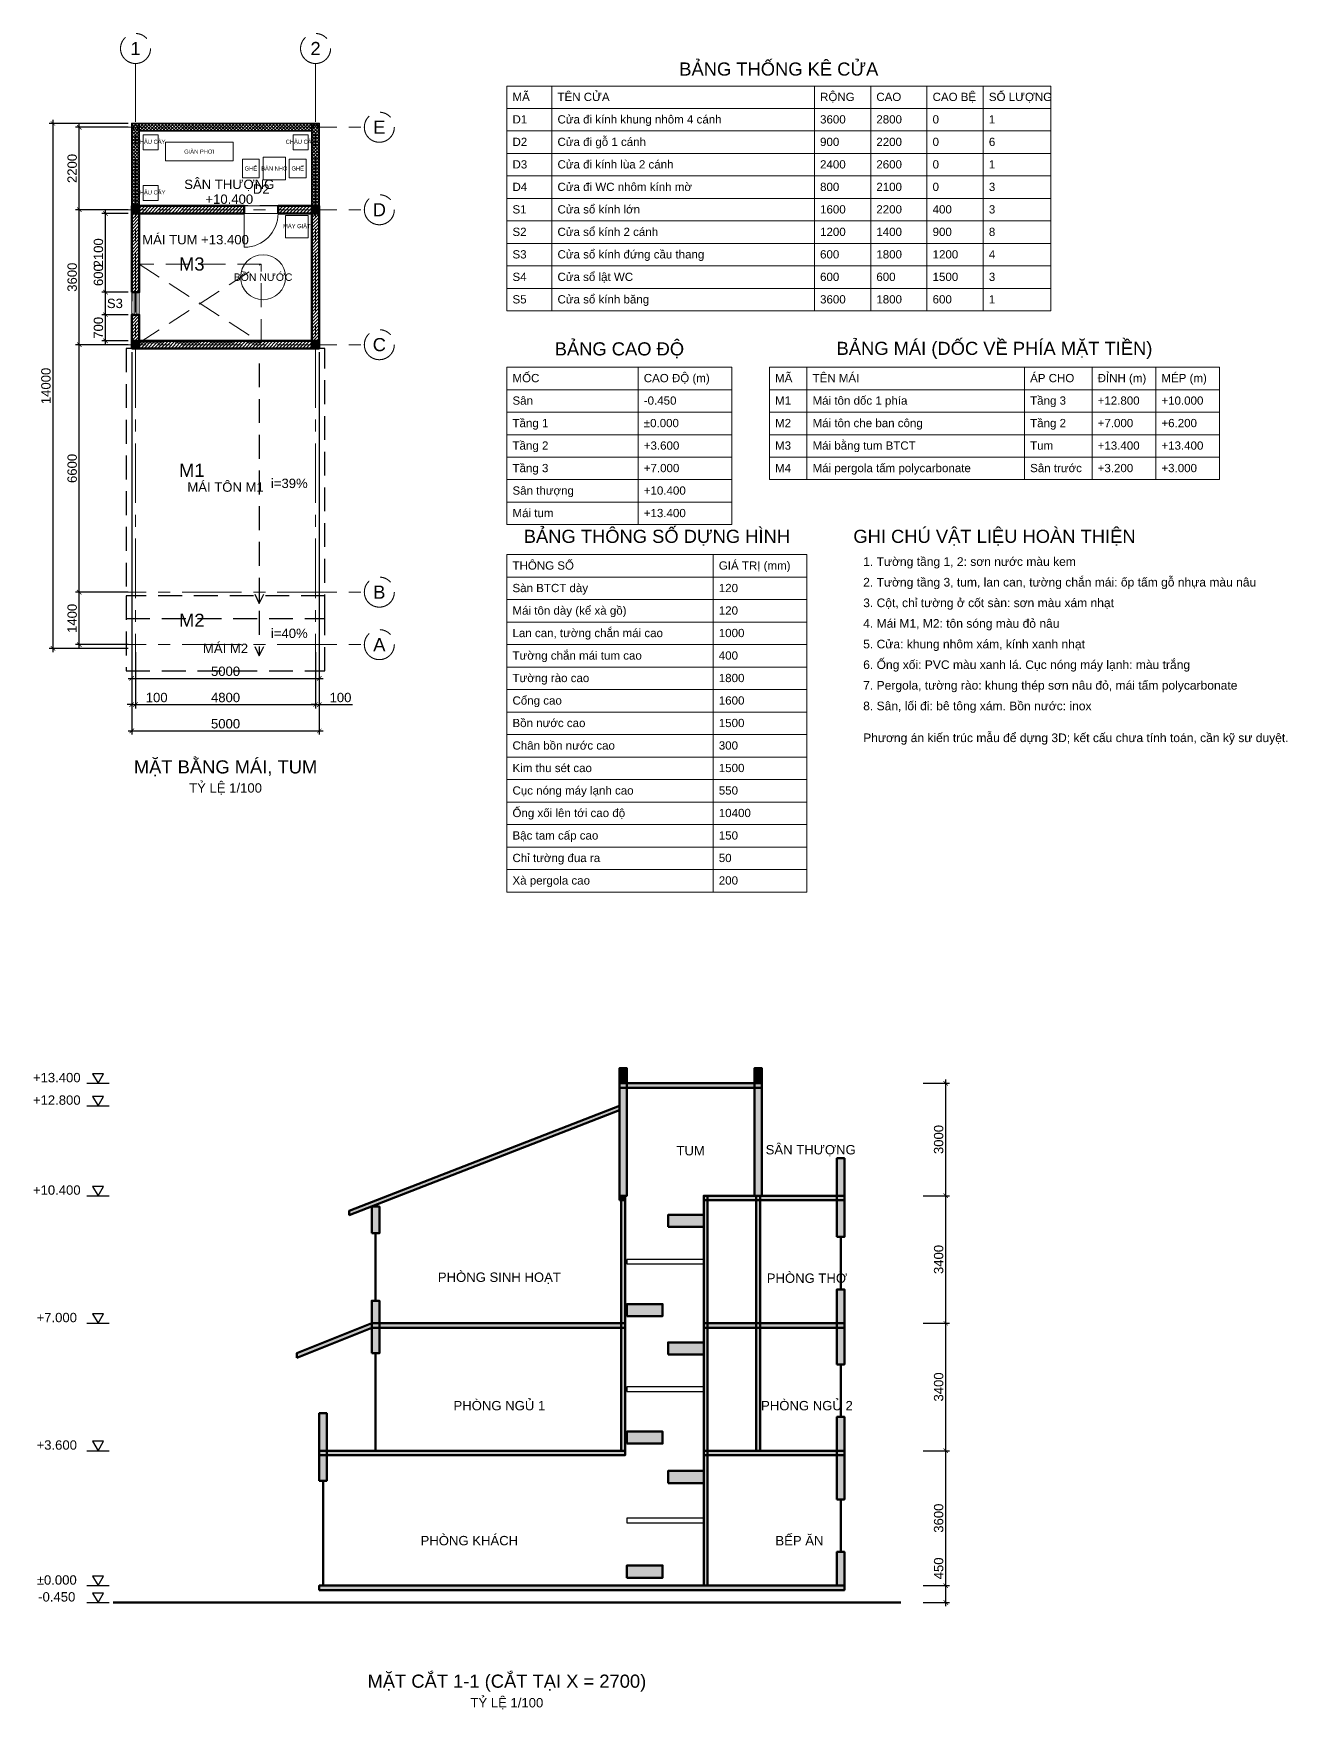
# Model space of a CAD drawing. Header units: millimetres. Extents: x -5052 to 70811, y -30100 to 16400.
# Drawn here: x 37381 to 70811, y -28303 to 16400 of the extents above; entities that cross this region are included whole.
import ezdxf

# ---------------------------------------------------------------- set-up
doc = ezdxf.new("R2010")
doc.units = ezdxf.units.MM
doc.header["$LTSCALE"] = 50
doc.linetypes.add('CENTER', pattern=[50.8, 31.75, -6.35, 6.35, -6.35])
doc.linetypes.add('DASHED', pattern=[19.05, 12.7, -6.35])
for name, color, linetype, lineweight in [('BANG', 7, 'Continuous', 18), ('BANG-CAO-DO', 7, 'Continuous', 13), ('BANG-CUA', 7, 'Continuous', 13), ('BANG-MAI', 7, 'Continuous', 13), ('BANG-THONG-SO', 7, 'Continuous', 13), ('BON-NUOC', 5, 'Continuous', 18), ('CHU', 7, 'Continuous', 18), ('COT', 7, 'Continuous', 50), ('CUA', 4, 'Continuous', 18), ('GHI-CHU-VAT-LIEU', 7, 'Continuous', 13), ('HATCH', 8, 'Continuous', 13), ('KICH-THUOC', 3, 'Continuous', 13), ('KIM-THU-SET', 1, 'Continuous', 18), ('KY-HIEU-CUA', 4, 'Continuous', 18), ('LAN-CAN', 30, 'Continuous', 35), ('MAI', 1, 'DASHED', 25), ('MAT-CAT', 7, 'Continuous', 50), ('MAT-DUNG', 7, 'Continuous', 25), ('NOI-THAT', 8, 'Continuous', 13), ('NOI-THAT-TEN', 8, 'Continuous', 9), ('SAN', 8, 'Continuous', 13), ('SAN-LO', 8, 'DASHED', 13), ('TRUC', 1, 'CENTER', 13), ('TUONG', 7, 'Continuous', 50)]:
    doc.layers.add(name, color=color, linetype=linetype, lineweight=lineweight)
doc.styles.add('ARIAL', font='arial.ttf')
doc.styles.get("Standard").update_dxf_attribs({"font": 'arial.ttf'})
doc.dimstyles.new('ISO-25', dxfattribs={"dimtxt": 2.5, "dimasz": 2.5, "dimexe": 1.25, "dimexo": 0.625, "dimtad": 1, "dimtxsty": 'Standard', "dimcen": 2.5, "dimadec": 0, "dimazin": 0, "dimtfac": 1, "dimtmove": 0, "dimatfit": 3, "dimfxl": 1, "dimarcsym": 0})

# ---------------------------------------------------------------- blocks, each defined once
blk = doc.blocks.new('_ArchTick')
at = {"color": 0, "linetype": 'ByBlock', "const_width": 0.15}
blk.add_lwpolyline([(-0.5, -0.5), (0.5, 0.5)], dxfattribs=at)
blk = doc.blocks.new('*D467')
at = {"layer": 'Defpoints', "color": 0, "transparency": 16777216}
for p in [(39300, 8900), (40000, 8900), (40000, 8200)]:
    blk.add_point(p, dxfattribs=at)
at = {"layer": 'KICH-THUOC', "color": 0, "lineweight": -2, "transparency": 16777216}
for p, q in [((39300, 8100), (39300, 9000)), ((39900, 8900), (39200, 8900)), ((39900, 8200), (39200, 8200))]:
    blk.add_line(p, q, dxfattribs=at)
at = {"layer": 'KICH-THUOC', "color": 0, "lineweight": -2, "transparency": 16777216, "xscale": 120, "yscale": 120, "zscale": 120}
for p, rotation in [((39300, 8900), 90), ((39300, 8200), 270)]:
    blk.add_blockref('_ArchTick', p, dxfattribs=dict(at, rotation=rotation))
at = {"layer": 'KICH-THUOC', "color": 0, "transparency": 16777216, "insert": (39112, 8550), "char_height": 250, "attachment_point": 5, "rotation": 90, "style": 'ARIAL'}
blk.add_mtext('700', dxfattribs=at)
blk = doc.blocks.new('*D468')
at = {"layer": 'Defpoints', "color": 0, "transparency": 16777216}
for p in [(39300, 9500), (40000, 9500), (40000, 8900)]:
    blk.add_point(p, dxfattribs=at)
at = {"layer": 'KICH-THUOC', "color": 0, "lineweight": -2, "transparency": 16777216}
for p, q in [((39300, 9500), (39300, 10293)), ((39900, 9500), (39200, 9500)), ((39300, 8800), (39300, 9500)), ((39900, 8900), (39200, 8900))]:
    blk.add_line(p, q, dxfattribs=at)
at = {"layer": 'KICH-THUOC', "color": 0, "lineweight": -2, "transparency": 16777216, "xscale": 120, "yscale": 120, "zscale": 120}
for p, rotation in [((39300, 9500), 90), ((39300, 8900), 270)]:
    blk.add_blockref('_ArchTick', p, dxfattribs=dict(at, rotation=rotation))
at = {"layer": 'KICH-THUOC', "color": 0, "transparency": 16777216, "insert": (39112, 9956), "char_height": 250, "attachment_point": 5, "rotation": 90, "style": 'ARIAL'}
blk.add_mtext('600', dxfattribs=at)
blk = doc.blocks.new('*D469')
at = {"layer": 'Defpoints', "color": 0, "transparency": 16777216}
for p in [(39300, 11600), (40000, 11600), (40000, 9500)]:
    blk.add_point(p, dxfattribs=at)
at = {"layer": 'KICH-THUOC', "color": 0, "lineweight": -2, "transparency": 16777216}
for p, q in [((39300, 9400), (39300, 11700)), ((39900, 11600), (39200, 11600)), ((39900, 9500), (39200, 9500))]:
    blk.add_line(p, q, dxfattribs=at)
at = {"layer": 'KICH-THUOC', "color": 0, "lineweight": -2, "transparency": 16777216, "xscale": 120, "yscale": 120, "zscale": 120}
for p, rotation in [((39300, 11600), 90), ((39300, 9500), 270)]:
    blk.add_blockref('_ArchTick', p, dxfattribs=dict(at, rotation=rotation))
at = {"layer": 'KICH-THUOC', "color": 0, "transparency": 16777216, "insert": (39112, 10550), "char_height": 250, "attachment_point": 5, "rotation": 90, "style": 'ARIAL'}
blk.add_mtext('2100', dxfattribs=at)
blk = doc.blocks.new('*D470')
at = {"layer": 'Defpoints', "color": 0, "transparency": 16777216}
for p in [(38600, 1500), (40000, 1500), (40000, 100)]:
    blk.add_point(p, dxfattribs=at)
at = {"layer": 'KICH-THUOC', "color": 0, "lineweight": -2, "transparency": 16777216}
for p, q in [((39900, 1500), (38500, 1500)), ((38600, 0), (38600, 1600)), ((39900, 100), (38500, 100))]:
    blk.add_line(p, q, dxfattribs=at)
at = {"layer": 'KICH-THUOC', "color": 0, "lineweight": -2, "transparency": 16777216, "xscale": 120, "yscale": 120, "zscale": 120}
for p, rotation in [((38600, 1500), 90), ((38600, 100), 270)]:
    blk.add_blockref('_ArchTick', p, dxfattribs=dict(at, rotation=rotation))
at = {"layer": 'KICH-THUOC', "color": 0, "transparency": 16777216, "insert": (38412, 800), "char_height": 250, "attachment_point": 5, "rotation": 90, "style": 'ARIAL'}
blk.add_mtext('1400', dxfattribs=at)
blk = doc.blocks.new('*D471')
at = {"layer": 'Defpoints', "color": 0, "transparency": 16777216}
for p in [(38600, 8100), (40000, 8100), (40000, 1500)]:
    blk.add_point(p, dxfattribs=at)
at = {"layer": 'KICH-THUOC', "color": 0, "lineweight": -2, "transparency": 16777216}
for p, q in [((39900, 8100), (38500, 8100)), ((38600, 1400), (38600, 8200)), ((39900, 1500), (38500, 1500))]:
    blk.add_line(p, q, dxfattribs=at)
at = {"layer": 'KICH-THUOC', "color": 0, "lineweight": -2, "transparency": 16777216, "xscale": 120, "yscale": 120, "zscale": 120}
for p, rotation in [((38600, 8100), 90), ((38600, 1500), 270)]:
    blk.add_blockref('_ArchTick', p, dxfattribs=dict(at, rotation=rotation))
at = {"layer": 'KICH-THUOC', "color": 0, "transparency": 16777216, "insert": (38412, 4800), "char_height": 250, "attachment_point": 5, "rotation": 90, "style": 'ARIAL'}
blk.add_mtext('6600', dxfattribs=at)
blk = doc.blocks.new('*D472')
at = {"layer": 'Defpoints', "color": 0, "transparency": 16777216}
for p in [(38600, 11700), (40000, 11700), (40000, 8100)]:
    blk.add_point(p, dxfattribs=at)
at = {"layer": 'KICH-THUOC', "color": 0, "lineweight": -2, "transparency": 16777216}
for p, q in [((39900, 11700), (38500, 11700)), ((38600, 8000), (38600, 11800)), ((39900, 8100), (38500, 8100))]:
    blk.add_line(p, q, dxfattribs=at)
at = {"layer": 'KICH-THUOC', "color": 0, "lineweight": -2, "transparency": 16777216, "xscale": 120, "yscale": 120, "zscale": 120}
for p, rotation in [((38600, 11700), 90), ((38600, 8100), 270)]:
    blk.add_blockref('_ArchTick', p, dxfattribs=dict(at, rotation=rotation))
at = {"layer": 'KICH-THUOC', "color": 0, "transparency": 16777216, "insert": (38412, 9900), "char_height": 250, "attachment_point": 5, "rotation": 90, "style": 'ARIAL'}
blk.add_mtext('3600', dxfattribs=at)
blk = doc.blocks.new('*D473')
at = {"layer": 'Defpoints', "color": 0, "transparency": 16777216}
for p in [(38600, 13900), (40000, 13900), (40000, 11700)]:
    blk.add_point(p, dxfattribs=at)
at = {"layer": 'KICH-THUOC', "color": 0, "lineweight": -2, "transparency": 16777216}
for p, q in [((39900, 13900), (38500, 13900)), ((38600, 11600), (38600, 14000)), ((39900, 11700), (38500, 11700))]:
    blk.add_line(p, q, dxfattribs=at)
at = {"layer": 'KICH-THUOC', "color": 0, "lineweight": -2, "transparency": 16777216, "xscale": 120, "yscale": 120, "zscale": 120}
for p, rotation in [((38600, 13900), 90), ((38600, 11700), 270)]:
    blk.add_blockref('_ArchTick', p, dxfattribs=dict(at, rotation=rotation))
at = {"layer": 'KICH-THUOC', "color": 0, "transparency": 16777216, "insert": (38412, 12800), "char_height": 250, "attachment_point": 5, "rotation": 90, "style": 'ARIAL'}
blk.add_mtext('2200', dxfattribs=at)
blk = doc.blocks.new('*D474')
at = {"layer": 'Defpoints', "color": 0, "transparency": 16777216}
for p in [(37900, 14000), (40000, 14000), (40000, 0)]:
    blk.add_point(p, dxfattribs=at)
at = {"layer": 'KICH-THUOC', "color": 0, "lineweight": -2, "transparency": 16777216}
for p, q in [((39900, 14000), (37800, 14000)), ((37900, -100), (37900, 14100)), ((39900, 0), (37800, 0))]:
    blk.add_line(p, q, dxfattribs=at)
at = {"layer": 'KICH-THUOC', "color": 0, "lineweight": -2, "transparency": 16777216, "xscale": 120, "yscale": 120, "zscale": 120}
for p, rotation in [((37900, 14000), 90), ((37900, 0), 270)]:
    blk.add_blockref('_ArchTick', p, dxfattribs=dict(at, rotation=rotation))
at = {"layer": 'KICH-THUOC', "color": 0, "transparency": 16777216, "insert": (37712, 7000), "char_height": 250, "attachment_point": 5, "rotation": 90, "style": 'ARIAL'}
blk.add_mtext('14000', dxfattribs=at)
blk = doc.blocks.new('*D475')
at = {"layer": 'Defpoints', "color": 0, "transparency": 16777216}
for p in [(40000, 8000), (45000, 8000), (45000, -800)]:
    blk.add_point(p, dxfattribs=at)
at = {"layer": 'KICH-THUOC', "color": 0, "lineweight": -2, "transparency": 16777216}
for p, q in [((40000, 7900), (40000, -900)), ((45000, 7900), (45000, -900)), ((39900, -800), (45100, -800))]:
    blk.add_line(p, q, dxfattribs=at)
at = {"layer": 'KICH-THUOC', "color": 0, "lineweight": -2, "transparency": 16777216, "xscale": 120, "yscale": 120, "zscale": 120, "rotation": 180}
blk.add_blockref('_ArchTick', (40000, -800), dxfattribs=at)
at = {"layer": 'KICH-THUOC', "color": 0, "lineweight": -2, "transparency": 16777216, "xscale": 120, "yscale": 120, "zscale": 120}
blk.add_blockref('_ArchTick', (45000, -800), dxfattribs=at)
at = {"layer": 'KICH-THUOC', "color": 0, "transparency": 16777216, "insert": (42500, -612), "char_height": 250, "attachment_point": 5, "style": 'ARIAL'}
blk.add_mtext('5000', dxfattribs=at)
blk = doc.blocks.new('*D476')
at = {"layer": 'Defpoints', "color": 0, "transparency": 16777216}
for p in [(40000, 0), (40100, 0), (40100, -1500)]:
    blk.add_point(p, dxfattribs=at)
at = {"layer": 'KICH-THUOC', "color": 0, "lineweight": -2, "transparency": 16777216}
for p, q in [((40000, -100), (40000, -1600)), ((40100, -100), (40100, -1600)), ((40000, -1500), (39880, -1500)), ((40000, -1500), (40100, -1500)), ((40100, -1500), (40988, -1500))]:
    blk.add_line(p, q, dxfattribs=at)
at = {"layer": 'KICH-THUOC', "color": 0, "lineweight": -2, "transparency": 16777216, "xscale": 120, "yscale": 120, "zscale": 120}
blk.add_blockref('_ArchTick', (40000, -1500), dxfattribs=at)
at = {"layer": 'KICH-THUOC', "color": 0, "lineweight": -2, "transparency": 16777216, "xscale": 120, "yscale": 120, "zscale": 120, "rotation": 180}
blk.add_blockref('_ArchTick', (40100, -1500), dxfattribs=at)
at = {"layer": 'KICH-THUOC', "color": 0, "transparency": 16777216, "insert": (40664, -1312), "char_height": 250, "attachment_point": 5, "style": 'ARIAL'}
blk.add_mtext('100', dxfattribs=at)
blk = doc.blocks.new('*D477')
at = {"layer": 'Defpoints', "color": 0, "transparency": 16777216}
for p in [(40100, 0), (44900, 0), (44900, -1500)]:
    blk.add_point(p, dxfattribs=at)
at = {"layer": 'KICH-THUOC', "color": 0, "lineweight": -2, "transparency": 16777216}
for p, q in [((40100, -100), (40100, -1600)), ((44900, -100), (44900, -1600)), ((40000, -1500), (45000, -1500))]:
    blk.add_line(p, q, dxfattribs=at)
at = {"layer": 'KICH-THUOC', "color": 0, "lineweight": -2, "transparency": 16777216, "xscale": 120, "yscale": 120, "zscale": 120, "rotation": 180}
blk.add_blockref('_ArchTick', (40100, -1500), dxfattribs=at)
at = {"layer": 'KICH-THUOC', "color": 0, "lineweight": -2, "transparency": 16777216, "xscale": 120, "yscale": 120, "zscale": 120}
blk.add_blockref('_ArchTick', (44900, -1500), dxfattribs=at)
at = {"layer": 'KICH-THUOC', "color": 0, "transparency": 16777216, "insert": (42500, -1312), "char_height": 250, "attachment_point": 5, "style": 'ARIAL'}
blk.add_mtext('4800', dxfattribs=at)
blk = doc.blocks.new('*D478')
at = {"layer": 'Defpoints', "color": 0, "transparency": 16777216}
for p in [(44900, 0), (45000, 0), (45000, -1500)]:
    blk.add_point(p, dxfattribs=at)
at = {"layer": 'KICH-THUOC', "color": 0, "lineweight": -2, "transparency": 16777216}
for p, q in [((44900, -100), (44900, -1600)), ((45000, -100), (45000, -1600)), ((44900, -1500), (44780, -1500)), ((44900, -1500), (45000, -1500)), ((45000, -1500), (45888, -1500))]:
    blk.add_line(p, q, dxfattribs=at)
at = {"layer": 'KICH-THUOC', "color": 0, "lineweight": -2, "transparency": 16777216, "xscale": 120, "yscale": 120, "zscale": 120}
blk.add_blockref('_ArchTick', (44900, -1500), dxfattribs=at)
at = {"layer": 'KICH-THUOC', "color": 0, "lineweight": -2, "transparency": 16777216, "xscale": 120, "yscale": 120, "zscale": 120, "rotation": 180}
blk.add_blockref('_ArchTick', (45000, -1500), dxfattribs=at)
at = {"layer": 'KICH-THUOC', "color": 0, "transparency": 16777216, "insert": (45564, -1312), "char_height": 250, "attachment_point": 5, "style": 'ARIAL'}
blk.add_mtext('100', dxfattribs=at)
blk = doc.blocks.new('*D479')
at = {"layer": 'Defpoints', "color": 0, "transparency": 16777216}
for p in [(40000, 0), (45000, 0), (45000, -2200)]:
    blk.add_point(p, dxfattribs=at)
at = {"layer": 'KICH-THUOC', "color": 0, "lineweight": -2, "transparency": 16777216}
for p, q in [((40000, -100), (40000, -2300)), ((45000, -100), (45000, -2300)), ((39900, -2200), (45100, -2200))]:
    blk.add_line(p, q, dxfattribs=at)
at = {"layer": 'KICH-THUOC', "color": 0, "lineweight": -2, "transparency": 16777216, "xscale": 120, "yscale": 120, "zscale": 120, "rotation": 180}
blk.add_blockref('_ArchTick', (40000, -2200), dxfattribs=at)
at = {"layer": 'KICH-THUOC', "color": 0, "lineweight": -2, "transparency": 16777216, "xscale": 120, "yscale": 120, "zscale": 120}
blk.add_blockref('_ArchTick', (45000, -2200), dxfattribs=at)
at = {"layer": 'KICH-THUOC', "color": 0, "transparency": 16777216, "insert": (42500, -2012), "char_height": 250, "attachment_point": 5, "style": 'ARIAL'}
blk.add_mtext('5000', dxfattribs=at)
blk = doc.blocks.new('*D485')
at = {"layer": 'Defpoints', "color": 0, "transparency": 16777216}
for p in [(61000, -25000), (61700, -25000), (61000, -25450)]:
    blk.add_point(p, dxfattribs=at)
at = {"layer": 'KICH-THUOC', "color": 0, "lineweight": -2, "transparency": 16777216}
for p, q in [((61700, -25000), (61700, -24198)), ((61100, -25000), (61800, -25000)), ((61700, -25550), (61700, -25000)), ((61100, -25450), (61800, -25450))]:
    blk.add_line(p, q, dxfattribs=at)
at = {"layer": 'KICH-THUOC', "color": 0, "lineweight": -2, "transparency": 16777216, "xscale": 120, "yscale": 120, "zscale": 120}
for p, rotation in [((61700, -25000), 90), ((61700, -25450), 270)]:
    blk.add_blockref('_ArchTick', p, dxfattribs=dict(at, rotation=rotation))
at = {"layer": 'KICH-THUOC', "color": 0, "transparency": 16777216, "insert": (61512, -24539), "char_height": 250, "attachment_point": 5, "rotation": 90, "style": 'ARIAL'}
blk.add_mtext('450', dxfattribs=at)
blk = doc.blocks.new('*D486')
at = {"layer": 'Defpoints', "color": 0, "transparency": 16777216}
for p in [(61000, -21400), (61700, -21400), (61000, -25000)]:
    blk.add_point(p, dxfattribs=at)
at = {"layer": 'KICH-THUOC', "color": 0, "lineweight": -2, "transparency": 16777216}
for p, q in [((61100, -21400), (61800, -21400)), ((61700, -25100), (61700, -21300)), ((61100, -25000), (61800, -25000))]:
    blk.add_line(p, q, dxfattribs=at)
at = {"layer": 'KICH-THUOC', "color": 0, "lineweight": -2, "transparency": 16777216, "xscale": 120, "yscale": 120, "zscale": 120}
for p, rotation in [((61700, -21400), 90), ((61700, -25000), 270)]:
    blk.add_blockref('_ArchTick', p, dxfattribs=dict(at, rotation=rotation))
at = {"layer": 'KICH-THUOC', "color": 0, "transparency": 16777216, "insert": (61512, -23200), "char_height": 250, "attachment_point": 5, "rotation": 90, "style": 'ARIAL'}
blk.add_mtext('3600', dxfattribs=at)
blk = doc.blocks.new('*D487')
at = {"layer": 'Defpoints', "color": 0, "transparency": 16777216}
for p in [(61000, -18000), (61700, -18000), (61000, -21400)]:
    blk.add_point(p, dxfattribs=at)
at = {"layer": 'KICH-THUOC', "color": 0, "lineweight": -2, "transparency": 16777216}
for p, q in [((61100, -18000), (61800, -18000)), ((61700, -21500), (61700, -17900)), ((61100, -21400), (61800, -21400))]:
    blk.add_line(p, q, dxfattribs=at)
at = {"layer": 'KICH-THUOC', "color": 0, "lineweight": -2, "transparency": 16777216, "xscale": 120, "yscale": 120, "zscale": 120}
for p, rotation in [((61700, -18000), 90), ((61700, -21400), 270)]:
    blk.add_blockref('_ArchTick', p, dxfattribs=dict(at, rotation=rotation))
at = {"layer": 'KICH-THUOC', "color": 0, "transparency": 16777216, "insert": (61512, -19700), "char_height": 250, "attachment_point": 5, "rotation": 90, "style": 'ARIAL'}
blk.add_mtext('3400', dxfattribs=at)
blk = doc.blocks.new('*D488')
at = {"layer": 'Defpoints', "color": 0, "transparency": 16777216}
for p in [(61000, -14600), (61700, -14600), (61000, -18000)]:
    blk.add_point(p, dxfattribs=at)
at = {"layer": 'KICH-THUOC', "color": 0, "lineweight": -2, "transparency": 16777216}
for p, q in [((61100, -14600), (61800, -14600)), ((61700, -18100), (61700, -14500)), ((61100, -18000), (61800, -18000))]:
    blk.add_line(p, q, dxfattribs=at)
at = {"layer": 'KICH-THUOC', "color": 0, "lineweight": -2, "transparency": 16777216, "xscale": 120, "yscale": 120, "zscale": 120}
for p, rotation in [((61700, -14600), 90), ((61700, -18000), 270)]:
    blk.add_blockref('_ArchTick', p, dxfattribs=dict(at, rotation=rotation))
at = {"layer": 'KICH-THUOC', "color": 0, "transparency": 16777216, "insert": (61512, -16300), "char_height": 250, "attachment_point": 5, "rotation": 90, "style": 'ARIAL'}
blk.add_mtext('3400', dxfattribs=at)
blk = doc.blocks.new('*D489')
at = {"layer": 'Defpoints', "color": 0, "transparency": 16777216}
for p in [(61000, -11600), (61700, -11600), (61000, -14600)]:
    blk.add_point(p, dxfattribs=at)
at = {"layer": 'KICH-THUOC', "color": 0, "lineweight": -2, "transparency": 16777216}
for p, q in [((61100, -11600), (61800, -11600)), ((61700, -14700), (61700, -11500)), ((61100, -14600), (61800, -14600))]:
    blk.add_line(p, q, dxfattribs=at)
at = {"layer": 'KICH-THUOC', "color": 0, "lineweight": -2, "transparency": 16777216, "xscale": 120, "yscale": 120, "zscale": 120}
for p, rotation in [((61700, -11600), 90), ((61700, -14600), 270)]:
    blk.add_blockref('_ArchTick', p, dxfattribs=dict(at, rotation=rotation))
at = {"layer": 'KICH-THUOC', "color": 0, "transparency": 16777216, "insert": (61512, -13100), "char_height": 250, "attachment_point": 5, "rotation": 90, "style": 'ARIAL'}
blk.add_mtext('3000', dxfattribs=at)

msp = doc.modelspace()

# ---------------------------------------------------------------- hatches: boundary and pattern name
at = {"layer": 'COT'}
for points in [[(40000, 11600), (40200, 11600), (40200, 11800), (40000, 11800)], [(44800, 11600), (45000, 11600), (45000, 11800), (44800, 11800)], [(40000, 8000), (40200, 8000), (40200, 8200), (40000, 8200)], [(44800, 8000), (45000, 8000), (45000, 8200), (44800, 8200)]]:
    msp.add_hatch(color=256, dxfattribs=at).paths.add_polyline_path(points)
at = {"layer": 'HATCH'}
h = msp.add_hatch(dxfattribs=at)
h.set_pattern_fill('ANSI37', color=256, scale=20, style=0)
h.paths.add_polyline_path([(40000, 11800), (40200, 11800), (40200, 14000), (40000, 14000)])
h = msp.add_hatch(dxfattribs=at)
h.set_pattern_fill('ANSI37', color=256, scale=20, style=0)
h.paths.add_polyline_path([(40200, 13800), (44800, 13800), (44800, 14000), (40200, 14000)])
h = msp.add_hatch(dxfattribs=at)
h.set_pattern_fill('ANSI37', color=256, scale=20, style=0)
h.paths.add_polyline_path([(44800, 11800), (45000, 11800), (45000, 14000), (44800, 14000)])
h = msp.add_hatch(dxfattribs=at)
h.set_pattern_fill('ANSI31', color=256, scale=20, style=0)
h.paths.add_polyline_path([(40200, 11600), (43000, 11600), (43000, 11800), (40200, 11800)])
h = msp.add_hatch(dxfattribs=at)
h.set_pattern_fill('ANSI31', color=256, scale=20, style=0)
h.paths.add_polyline_path([(43900, 11600), (44800, 11600), (44800, 11800), (43900, 11800)])
h = msp.add_hatch(dxfattribs=at)
h.set_pattern_fill('ANSI31', color=256, scale=20, style=0)
h.paths.add_polyline_path([(40000, 9500), (40200, 9500), (40200, 11600), (40000, 11600)])
h = msp.add_hatch(dxfattribs=at)
h.set_pattern_fill('ANSI31', color=256, scale=20, style=0)
h.paths.add_polyline_path([(44800, 8200), (45000, 8200), (45000, 11600), (44800, 11600)])
h = msp.add_hatch(dxfattribs=at)
h.set_pattern_fill('ANSI31', color=256, scale=20, style=0)
h.paths.add_polyline_path([(40000, 8200), (40200, 8200), (40200, 8900), (40000, 8900)])
h = msp.add_hatch(dxfattribs=at)
h.set_pattern_fill('ANSI31', color=256, scale=20, style=0)
h.paths.add_polyline_path([(40200, 8000), (44800, 8000), (44800, 8200), (40200, 8200)])
at = {"layer": 'MAT-CAT'}
for points in [[(53000, -11600), (53200, -11600), (53200, -11200), (53000, -11200)], [(53000, -11720), (56800, -11720), (56800, -11600), (53000, -11600)], [(53000, -14600), (53200, -14600), (53200, -11600), (53000, -11600)], [(56600, -11600), (56800, -11600), (56800, -11200), (56600, -11200)], [(56600, -14600), (56800, -14600), (56800, -11600), (56600, -11600)], [(45800, -15120), (45800, -15000), (53000, -12200), (53000, -12320)], [(58800, -14600), (59000, -14600), (59000, -13600), (58800, -13600)], [(53000, -14720), (53150, -14720), (53150, -14600), (53000, -14600)], [(53050, -18000), (53150, -18000), (53150, -14600), (53050, -14600)], [(55250, -14720), (59000, -14720), (59000, -14600), (55250, -14600)], [(55250, -18000), (55350, -18000), (55350, -14600), (55250, -14600)], [(56650, -18000), (56750, -18000), (56750, -14600), (56650, -14600)], [(58800, -15700), (59000, -15700), (59000, -14600), (58800, -14600)], [(46400, -15600), (46600, -15600), (46600, -14886.7), (46400, -14886.7)], [(54300, -15430), (55250, -15430), (55250, -15110), (54300, -15110)], [(46400, -18000), (46600, -18000), (46600, -17400), (46400, -17400)], [(58800, -18000), (59000, -18000), (59000, -17100), (58800, -17100)], [(53200, -17810), (54150, -17810), (54150, -17490), (53200, -17490)], [(44400, -18920), (44400, -18800), (46400, -18000), (46400, -18120)], [(46400, -18120), (53150, -18120), (53150, -18000), (46400, -18000)], [(46400, -18800), (46600, -18800), (46600, -18000), (46400, -18000)], [(53050, -21400), (53150, -21400), (53150, -18000), (53050, -18000)], [(55250, -18120), (59000, -18120), (59000, -18000), (55250, -18000)], [(55250, -21400), (55350, -21400), (55350, -18000), (55250, -18000)], [(56650, -21400), (56750, -21400), (56750, -18000), (56650, -18000)], [(58800, -19100), (59000, -19100), (59000, -18000), (58800, -18000)], [(54300, -18830), (55250, -18830), (55250, -18510), (54300, -18510)], [(45000, -21400), (45200, -21400), (45200, -20400), (45000, -20400)], [(58800, -21400), (59000, -21400), (59000, -20500), (58800, -20500)], [(53200, -21210), (54150, -21210), (54150, -20890), (53200, -20890)], [(45000, -21520), (53150, -21520), (53150, -21400), (45000, -21400)], [(45000, -22200), (45200, -22200), (45200, -21400), (45000, -21400)], [(55250, -21520), (59000, -21520), (59000, -21400), (55250, -21400)], [(55250, -25000), (55350, -25000), (55350, -21400), (55250, -21400)], [(58800, -22700), (59000, -22700), (59000, -21400), (58800, -21400)], [(54300, -22270), (55250, -22270), (55250, -21940), (54300, -21940)], [(58800, -25000), (59000, -25000), (59000, -24100), (58800, -24100)], [(53200, -24790), (54150, -24790), (54150, -24460), (53200, -24460)], [(45000, -25120), (59000, -25120), (59000, -25000), (45000, -25000)]]:
    msp.add_hatch(color=256, dxfattribs=at).paths.add_polyline_path(points)

# ---------------------------------------------------------------- linework, layer by layer
at = {"layer": 'BANG'}
for p, q in [((50000, 15000), (64500, 15000)), ((50000, 15000), (50000, 9000)), ((51200, 15000), (51200, 9000)), ((58200, 15000), (58200, 9000)), ((59700, 15000), (59700, 9000)), ((61200, 15000), (61200, 9000)), ((62700, 15000), (62700, 9000)), ((64500, 15000), (64500, 9000)), ((50000, 14400), (64500, 14400)), ((50000, 13800), (64500, 13800)), ((50000, 13200), (64500, 13200)), ((50000, 12600), (64500, 12600)), ((50000, 12000), (64500, 12000)), ((50000, 11400), (64500, 11400)), ((50000, 10800), (64500, 10800)), ((50000, 10200), (64500, 10200)), ((50000, 9600), (64500, 9600)), ((50000, 9000), (64500, 9000)), ((50000, 7500), (56000, 7500)), ((50000, 7500), (50000, 3300)), ((53500, 7500), (53500, 3300)), ((56000, 7500), (56000, 3300)), ((57000, 7500), (69000, 7500)), ((57000, 7500), (57000, 4500)), ((58000, 7500), (58000, 4500)), ((63800, 7500), (63800, 4500)), ((65600, 7500), (65600, 4500)), ((67300, 7500), (67300, 4500)), ((69000, 7500), (69000, 4500)), ((50000, 6900), (56000, 6900)), ((57000, 6900), (69000, 6900)), ((50000, 6300), (56000, 6300)), ((57000, 6300), (69000, 6300)), ((50000, 5700), (56000, 5700)), ((57000, 5700), (69000, 5700)), ((50000, 5100), (56000, 5100)), ((57000, 5100), (69000, 5100)), ((50000, 4500), (56000, 4500)), ((57000, 4500), (69000, 4500)), ((50000, 3900), (56000, 3900)), ((50000, 3300), (56000, 3300)), ((50000, 2500), (58000, 2500)), ((50000, 2500), (50000, -6500)), ((55500, 2500), (55500, -6500)), ((58000, 2500), (58000, -6500)), ((50000, 1900), (58000, 1900)), ((50000, 1300), (58000, 1300)), ((50000, 700), (58000, 700)), ((50000, 100), (58000, 100)), ((50000, -500), (58000, -500)), ((50000, -1100), (58000, -1100)), ((50000, -1700), (58000, -1700)), ((50000, -2300), (58000, -2300)), ((50000, -2900), (58000, -2900)), ((50000, -3500), (58000, -3500)), ((50000, -4100), (58000, -4100)), ((50000, -4700), (58000, -4700)), ((50000, -5300), (58000, -5300)), ((50000, -5900), (58000, -5900)), ((50000, -6500), (58000, -6500))]:
    msp.add_line(p, q, dxfattribs=at)
at = {"layer": 'BON-NUOC'}
msp.add_circle((43500, 9900), 600, dxfattribs=at)
at = {"layer": 'COT'}
for points in [[(40000, 11600), (40200, 11600), (40200, 11800), (40000, 11800)], [(44800, 11600), (45000, 11600), (45000, 11800), (44800, 11800)], [(40000, 8000), (40200, 8000), (40200, 8200), (40000, 8200)], [(44800, 8000), (45000, 8000), (45000, 8200), (44800, 8200)]]:
    msp.add_lwpolyline(points, close=True, dxfattribs=at)
at = {"layer": 'CUA'}
for p, q in [((43000, 11600), (43000, 10700)), ((40066.7, 8900), (40066.7, 9500)), ((40133.3, 8900), (40133.3, 9500))]:
    msp.add_line(p, q, dxfattribs=at)
for points in [[(43000, 11600), (43900, 11600), (43900, 11800), (43000, 11800)], [(40000, 8900), (40200, 8900), (40200, 9500), (40000, 9500)]]:
    msp.add_lwpolyline(points, close=True, dxfattribs=at)
msp.add_arc((43000, 11600), 900, 270, 0, dxfattribs=at)
at = {"layer": 'KIM-THU-SET'}
for centre in [(40100, 13900), (44900, 13900), (40100, 11700), (44900, 11700), (40100, 8100), (44900, 8100)]:
    msp.add_circle(centre, 60, dxfattribs=at)
at = {"layer": 'LAN-CAN'}
for points in [[(40000, 11800), (40200, 11800), (40200, 14000), (40000, 14000)], [(40200, 13800), (44800, 13800), (44800, 14000), (40200, 14000)], [(44800, 11800), (45000, 11800), (45000, 14000), (44800, 14000)]]:
    msp.add_lwpolyline(points, close=True, dxfattribs=at)
at = {"layer": 'MAI'}
for p, q in [((43400, 7600), (43400, 1200)), ((43400, 1000), (43400, -200))]:
    msp.add_line(p, q, dxfattribs=at)
for points in [[(40000, 8000), (45000, 8000), (45000, 11800), (40000, 11800)], [(39850, 800), (45150, 800), (45150, 8000), (39850, 8000)], [(39850, -600), (45150, -600), (45150, 1400), (39850, 1400)]]:
    msp.add_lwpolyline(points, close=True, dxfattribs=at)
for points in [[(43280, 1450), (43400, 1200), (43520, 1450)], [(43280, 50), (43400, -200), (43520, 50)]]:
    msp.add_lwpolyline(points, dxfattribs=at)
at = {"layer": 'MAT-CAT'}
for p, q in [((46500, -17400), (46500, -15600)), ((58900, -17100), (58900, -15700)), ((46500, -21400), (46500, -18800)), ((58900, -20500), (58900, -19100)), ((45100, -25000), (45100, -22200)), ((58900, -24100), (58900, -22700)), ((39500, -25450), (60500, -25450))]:
    msp.add_line(p, q, dxfattribs=at)
for points in [[(53000, -11600), (53200, -11600), (53200, -11200), (53000, -11200)], [(53000, -11720), (56800, -11720), (56800, -11600), (53000, -11600)], [(53000, -14600), (53200, -14600), (53200, -11600), (53000, -11600)], [(56600, -11600), (56800, -11600), (56800, -11200), (56600, -11200)], [(56600, -14600), (56800, -14600), (56800, -11600), (56600, -11600)], [(45800, -15120), (45800, -15000), (53000, -12200), (53000, -12320)], [(58800, -14600), (59000, -14600), (59000, -13600), (58800, -13600)], [(53000, -14720), (53150, -14720), (53150, -14600), (53000, -14600)], [(53050, -18000), (53150, -18000), (53150, -14600), (53050, -14600)], [(55250, -14720), (59000, -14720), (59000, -14600), (55250, -14600)], [(55250, -18000), (55350, -18000), (55350, -14600), (55250, -14600)], [(56650, -18000), (56750, -18000), (56750, -14600), (56650, -14600)], [(56800, -14600), (59000, -14600), (59000, -14600), (56800, -14600)], [(58800, -15700), (59000, -15700), (59000, -14600), (58800, -14600)], [(46400, -15600), (46600, -15600), (46600, -14886.7), (46400, -14886.7)], [(54300, -15430), (55250, -15430), (55250, -15110), (54300, -15110)], [(46400, -18000), (46600, -18000), (46600, -17400), (46400, -17400)], [(58800, -18000), (59000, -18000), (59000, -17100), (58800, -17100)], [(53200, -17810), (54150, -17810), (54150, -17490), (53200, -17490)], [(44400, -18920), (44400, -18800), (46400, -18000), (46400, -18120)], [(46400, -18120), (53150, -18120), (53150, -18000), (46400, -18000)], [(46400, -18800), (46600, -18800), (46600, -18000), (46400, -18000)], [(53050, -21400), (53150, -21400), (53150, -18000), (53050, -18000)], [(55250, -18120), (59000, -18120), (59000, -18000), (55250, -18000)], [(55250, -21400), (55350, -21400), (55350, -18000), (55250, -18000)], [(56650, -21400), (56750, -21400), (56750, -18000), (56650, -18000)], [(58800, -19100), (59000, -19100), (59000, -18000), (58800, -18000)], [(54300, -18830), (55250, -18830), (55250, -18510), (54300, -18510)], [(45000, -21400), (45200, -21400), (45200, -20400), (45000, -20400)], [(58800, -21400), (59000, -21400), (59000, -20500), (58800, -20500)], [(53200, -21210), (54150, -21210), (54150, -20890), (53200, -20890)], [(45000, -21520), (53150, -21520), (53150, -21400), (45000, -21400)], [(45000, -22200), (45200, -22200), (45200, -21400), (45000, -21400)], [(55250, -21520), (59000, -21520), (59000, -21400), (55250, -21400)], [(55250, -25000), (55350, -25000), (55350, -21400), (55250, -21400)], [(58800, -22700), (59000, -22700), (59000, -21400), (58800, -21400)], [(54300, -22270), (55250, -22270), (55250, -21940), (54300, -21940)], [(58800, -25000), (59000, -25000), (59000, -24100), (58800, -24100)], [(53200, -24790), (54150, -24790), (54150, -24460), (53200, -24460)], [(45000, -25120), (59000, -25120), (59000, -25000), (45000, -25000)]]:
    msp.add_lwpolyline(points, close=True, dxfattribs=at)
at = {"layer": 'MAT-DUNG'}
for p, q in [((38800, -11600), (39400, -11600)), ((38800, -12200), (39400, -12200)), ((38800, -14600), (39400, -14600)), ((38800, -18000), (39400, -18000)), ((38800, -21400), (39400, -21400)), ((38800, -25000), (39400, -25000)), ((38800, -25450), (39400, -25450))]:
    msp.add_line(p, q, dxfattribs=at)
for points in [[(38950, -11350), (39100, -11600), (39250, -11350)], [(38950, -11950), (39100, -12200), (39250, -11950)], [(38950, -14350), (39100, -14600), (39250, -14350)], [(53200, -16420), (55250, -16420), (55250, -16300), (53200, -16300)], [(38950, -17750), (39100, -18000), (39250, -17750)], [(53200, -19820), (55250, -19820), (55250, -19700), (53200, -19700)], [(38950, -21150), (39100, -21400), (39250, -21150)], [(53200, -23320), (55250, -23320), (55250, -23200), (53200, -23200)], [(38950, -24750), (39100, -25000), (39250, -24750)], [(38950, -25200), (39100, -25450), (39250, -25200)]]:
    msp.add_lwpolyline(points, close=True, dxfattribs=at)
at = {"layer": 'NOI-THAT'}
for points in [[(40300, 13300), (40700, 13300), (40700, 13700), (40300, 13700)], [(40900, 13000), (42700, 13000), (42700, 13500), (40900, 13500)], [(44300, 13300), (44700, 13300), (44700, 13700), (44300, 13700)], [(42950, 12550), (43400, 12550), (43400, 13050), (42950, 13050)], [(43500, 12500), (44100, 12500), (44100, 13100), (43500, 13100)], [(44200, 12550), (44650, 12550), (44650, 13050), (44200, 13050)], [(40300, 11950), (40700, 11950), (40700, 12350), (40300, 12350)], [(44100, 10950), (44700, 10950), (44700, 11550), (44100, 11550)]]:
    msp.add_lwpolyline(points, close=True, dxfattribs=at)
at = {"layer": 'SAN'}
msp.add_lwpolyline([(40000, 8000), (45000, 8000), (45000, 14000), (40000, 14000)], close=True, dxfattribs=at)
at = {"layer": 'SAN-LO'}
for p, q in [((40200, 8150), (43450, 10250)), ((40200, 10250), (43450, 8150))]:
    msp.add_line(p, q, dxfattribs=at)
msp.add_lwpolyline([(40200, 8150), (43450, 8150), (43450, 10250), (40200, 10250)], close=True, dxfattribs=at)
at = {"layer": 'TRUC'}
for p, q in [((40100, -1200), (40100, 15600)), ((44900, -1200), (44900, 15600)), ((38800, 13900), (46200, 13900)), ((38800, 11700), (46200, 11700)), ((38800, 8100), (46200, 8100)), ((38800, 1500), (46200, 1500)), ((38800, 100), (46200, 100))]:
    msp.add_line(p, q, dxfattribs=at)
for centre in [(40100, 16000), (44900, 16000), (46600, 13900), (46600, 11700), (46600, 8100), (46600, 1500), (46600, 100)]:
    msp.add_circle(centre, 400, dxfattribs=at)
at = {"layer": 'TUONG'}
for points in [[(40200, 11600), (43000, 11600), (43000, 11800), (40200, 11800)], [(43900, 11600), (44800, 11600), (44800, 11800), (43900, 11800)], [(40000, 9500), (40200, 9500), (40200, 11600), (40000, 11600)], [(44800, 8200), (45000, 8200), (45000, 11600), (44800, 11600)], [(40000, 8200), (40200, 8200), (40200, 8900), (40000, 8900)], [(40200, 8000), (44800, 8000), (44800, 8200), (40200, 8200)]]:
    msp.add_lwpolyline(points, close=True, dxfattribs=at)

# ---------------------------------------------------------------- texts
at = {"layer": 'BANG', "style": 'ARIAL'}
for s, p in [('MÃ', (50150, 14600)), ('TÊN CỬA', (51350, 14600)), ('RỘNG', (58350, 14600)), ('CAO', (59850, 14600)), ('CAO BỆ', (61350, 14600)), ('SỐ LƯỢNG', (62850, 14600)), ('MỐC', (50150, 7100)), ('CAO ĐỘ (m)', (53650, 7100)), ('MÃ', (57150, 7100)), ('TÊN MÁI', (58150, 7100)), ('ÁP CHO', (63950, 7100)), ('ĐỈNH (m)', (65750, 7100)), ('MÉP (m)', (67450, 7100)), ('THÔNG SỐ', (50150, 2100)), ('GIÁ TRỊ (mm)', (55650, 2100))]:
    msp.add_text(s, height=220, dxfattribs=at).set_placement(p)
at = {"layer": 'BANG-CAO-DO', "style": 'ARIAL'}
for s, p in [('Sân', (50150, 6500)), ('-0.450', (53650, 6500)), ('Tầng 1', (50150, 5900)), ('±0.000', (53650, 5900)), ('Tầng 2', (50150, 5300)), ('+3.600', (53650, 5300)), ('Tầng 3', (50150, 4700)), ('+7.000', (53650, 4700)), ('Sân thượng', (50150, 4100)), ('+10.400', (53650, 4100)), ('Mái tum', (50150, 3500)), ('+13.400', (53650, 3500))]:
    msp.add_text(s, height=220, dxfattribs=at).set_placement(p)
at = {"layer": 'BANG-CUA', "style": 'ARIAL'}
for s, p in [('D1', (50150, 14000)), ('Cửa đi kính khung nhôm 4 cánh', (51350, 14000)), ('3600', (58350, 14000)), ('2800', (59850, 14000)), ('0', (61350, 14000)), ('1', (62850, 14000)), ('D2', (50150, 13400)), ('Cửa đi gỗ 1 cánh', (51350, 13400)), ('900', (58350, 13400)), ('2200', (59850, 13400)), ('0', (61350, 13400)), ('6', (62850, 13400)), ('D3', (50150, 12800)), ('Cửa đi kính lùa 2 cánh', (51350, 12800)), ('2400', (58350, 12800)), ('2600', (59850, 12800)), ('0', (61350, 12800)), ('1', (62850, 12800)), ('D4', (50150, 12200)), ('Cửa đi WC nhôm kính mờ', (51350, 12200)), ('800', (58350, 12200)), ('2100', (59850, 12200)), ('0', (61350, 12200)), ('3', (62850, 12200)), ('S1', (50150, 11600)), ('Cửa sổ kính lớn', (51350, 11600)), ('1600', (58350, 11600)), ('2200', (59850, 11600)), ('400', (61350, 11600)), ('3', (62850, 11600)), ('S2', (50150, 11000)), ('Cửa sổ kính 2 cánh', (51350, 11000)), ('1200', (58350, 11000)), ('1400', (59850, 11000)), ('900', (61350, 11000)), ('8', (62850, 11000)), ('S3', (50150, 10400)), ('Cửa sổ kính đứng cầu thang', (51350, 10400)), ('600', (58350, 10400)), ('1800', (59850, 10400)), ('1200', (61350, 10400)), ('4', (62850, 10400)), ('S4', (50150, 9800)), ('Cửa sổ lật WC', (51350, 9800)), ('600', (58350, 9800)), ('600', (59850, 9800)), ('1500', (61350, 9800)), ('3', (62850, 9800)), ('S5', (50150, 9200)), ('Cửa sổ kính băng', (51350, 9200)), ('3600', (58350, 9200)), ('1800', (59850, 9200)), ('600', (61350, 9200)), ('1', (62850, 9200))]:
    msp.add_text(s, height=220, dxfattribs=at).set_placement(p)
at = {"layer": 'BANG-MAI', "style": 'ARIAL'}
for s, p in [('M1', (57150, 6500)), ('Mái tôn dốc 1 phía', (58150, 6500)), ('Tầng 3', (63950, 6500)), ('+12.800', (65750, 6500)), ('+10.000', (67450, 6500)), ('M2', (57150, 5900)), ('Mái tôn che ban công', (58150, 5900)), ('Tầng 2', (63950, 5900)), ('+7.000', (65750, 5900)), ('+6.200', (67450, 5900)), ('M3', (57150, 5300)), ('Mái bằng tum BTCT', (58150, 5300)), ('Tum', (63950, 5300)), ('+13.400', (65750, 5300)), ('+13.400', (67450, 5300)), ('M4', (57150, 4700)), ('Mái pergola tấm polycarbonate', (58150, 4700)), ('Sân trước', (63950, 4700)), ('+3.200', (65750, 4700)), ('+3.000', (67450, 4700))]:
    msp.add_text(s, height=220, dxfattribs=at).set_placement(p)
at = {"layer": 'BANG-THONG-SO', "style": 'ARIAL'}
for s, p in [('Sàn BTCT dày', (50150, 1500)), ('120', (55650, 1500)), ('Mái tôn dày (kể xà gồ)', (50150, 900)), ('120', (55650, 900)), ('Lan can, tường chắn mái cao', (50150, 300)), ('1000', (55650, 300)), ('Tường chắn mái tum cao', (50150, -300)), ('400', (55650, -300)), ('Tường rào cao', (50150, -900)), ('1800', (55650, -900)), ('Cổng cao', (50150, -1500)), ('1600', (55650, -1500)), ('Bồn nước cao', (50150, -2100)), ('1500', (55650, -2100)), ('Chân bồn nước cao', (50150, -2700)), ('300', (55650, -2700)), ('Kim thu sét cao', (50150, -3300)), ('1500', (55650, -3300)), ('Cục nóng máy lạnh cao', (50150, -3900)), ('550', (55650, -3900)), ('Ống xối lên tới cao độ', (50150, -4500)), ('10400', (55650, -4500)), ('Bậc tam cấp cao', (50150, -5100)), ('150', (55650, -5100)), ('Chỉ tường đua ra', (50150, -5700)), ('50', (55650, -5700)), ('Xà pergola cao', (50150, -6300)), ('200', (55650, -6300))]:
    msp.add_text(s, height=220, dxfattribs=at).set_placement(p)
at = {"layer": 'BON-NUOC', "insert": (43500, 9900), "char_height": 200, "attachment_point": 5, "style": 'ARIAL'}
msp.add_mtext('BỒN NƯỚC', dxfattribs=at)
at = {"layer": 'CHU', "style": 'ARIAL'}
msp.add_text('Phương án kiến trúc mẫu để dựng 3D; kết cấu chưa tính toán, cần kỹ sư duyệt.', height=230, dxfattribs=at).set_placement((59500, -2500))
at = {"layer": 'CHU', "attachment_point": 5, "style": 'ARIAL'}
for s, insert, char_height in [('BẢNG THỐNG KÊ CỬA', (57250, 15450), 350), ('SÂN THƯỢNG', (42600, 12350), 250), ('+10.400', (42600, 11980), 250), ('MÁI TUM +13.400', (41700, 10900), 250), ('BẢNG CAO ĐỘ', (53000, 7950), 350), ('BẢNG MÁI (DỐC VỀ PHÍA MẶT TIỀN)', (63000, 7950), 350), ('MÁI TÔN M1', (42500, 4300), 250), ('BẢNG THÔNG SỐ DỰNG HÌNH', (54000, 2950), 350), ('GHI CHÚ VẬT LIỆU HOÀN THIỆN', (63000, 2950), 350), ('MÁI M2', (42500, 0), 250), ('MẶT BẰNG MÁI, TUM', (42500, -3200), 350), ('TỶ LỆ 1/100', (42500, -3750), 250), ('+13.400', (38000, -11450), 250), ('+12.800', (38000, -12050), 250), ('TUM', (54900, -13400), 250), ('SÂN THƯỢNG', (58100, -13400), 250), ('+10.400', (38000, -14450), 250), ('PHÒNG SINH HOẠT', (49800, -16800), 250), ('PHÒNG THỜ', (58000, -16800), 250), ('+7.000', (38000, -17850), 250), ('PHÒNG NGỦ 1', (49800, -20200), 250), ('PHÒNG NGỦ 2', (58000, -20200), 250), ('+3.600', (38000, -21250), 250), ('PHÒNG KHÁCH', (49000, -23800), 250), ('BẾP ĂN', (57800, -23800), 250), ('±0.000', (38000, -24850), 250), ('-0.450', (38000, -25300), 250), ('MẶT CẮT 1-1 (CẮT TẠI X = 2700)', (50000, -27600), 350), ('TỶ LỆ 1/100', (50000, -28150), 250)]:
    msp.add_mtext(s, dxfattribs=dict(at, insert=insert, char_height=char_height))
at = {"layer": 'GHI-CHU-VAT-LIEU', "style": 'ARIAL'}
for s, p in [('1. Tường tầng 1, 2: sơn nước màu kem', (59500, 2200)), ('2. Tường tầng 3, tum, lan can, tường chắn mái: ốp tấm gỗ nhựa màu nâu', (59500, 1650)), ('3. Cột, chỉ tường ở cốt sàn: sơn màu xám nhạt', (59500, 1100)), ('4. Mái M1, M2: tôn sóng màu đỏ nâu', (59500, 550)), ('5. Cửa: khung nhôm xám, kính xanh nhạt', (59500, 0)), ('6. Ống xối: PVC màu xanh lá. Cục nóng máy lạnh: màu trắng', (59500, -550)), ('7. Pergola, tường rào: khung thép sơn nâu đỏ, mái tấm polycarbonate', (59500, -1100)), ('8. Sân, lối đi: bê tông xám. Bồn nước: inox', (59500, -1650))]:
    msp.add_text(s, height=230, dxfattribs=at).set_placement(p)
at = {"layer": 'KY-HIEU-CUA', "char_height": 250, "attachment_point": 5, "style": 'ARIAL'}
for s, insert in [('D2', (43450, 12250)), ('S3', (39550, 9200))]:
    msp.add_mtext(s, dxfattribs=dict(at, insert=insert))
at = {"layer": 'MAI', "attachment_point": 5, "style": 'ARIAL'}
for s, insert, char_height in [('M3', (41600, 10250), 350), ('M1', (41600, 4750), 350), ('i=39%', (44200, 4400), 250), ('M2', (41600, 750), 350), ('i=40%', (44200, 400), 250)]:
    msp.add_mtext(s, dxfattribs=dict(at, insert=insert, char_height=char_height))
at = {"layer": 'NOI-THAT-TEN', "char_height": 110, "attachment_point": 5, "style": 'ARIAL'}
for s, insert in [('CHẬU CÂY', (40500, 13500)), ('CHẬU CÂY', (44500, 13500)), ('GIÀN PHƠI', (41800, 13250)), ('GHẾ', (43175, 12800)), ('BÀN NHỎ', (43800, 12800)), ('GHẾ', (44425, 12800)), ('CHẬU CÂY', (40500, 12150)), ('MÁY GIẶT', (44400, 11250))]:
    msp.add_mtext(s, dxfattribs=dict(at, insert=insert))
at = {"layer": 'TRUC', "char_height": 350, "attachment_point": 5, "style": 'ARIAL'}
for s, insert in [('1', (40100, 16000)), ('2', (44900, 16000)), ('E', (46600, 13900)), ('D', (46600, 11700)), ('C', (46600, 8100)), ('B', (46600, 1500)), ('A', (46600, 100))]:
    msp.add_mtext(s, dxfattribs=dict(at, insert=insert))

# ---------------------------------------------------------------- dimensions: what is measured, and where the dimension line sits
at = {"layer": 'KICH-THUOC'}
for base, p1, p2, picture, middle in [((37900, 14000), (40000, 0), (40000, 14000), '*D474', (37712.4, 7000)), ((38600, 13900), (40000, 11700), (40000, 13900), '*D473', (38412.4, 12800)), ((38600, 11700), (40000, 8100), (40000, 11700), '*D472', (38412.3, 9900)), ((39300, 11600), (40000, 9500), (40000, 11600), '*D469', (39112.4, 10550)), ((39300, 9500), (40000, 8900), (40000, 9500), '*D468', (39112.4, 9956.4)), ((39300, 8900), (40000, 8200), (40000, 8900), '*D467', (39112.4, 8550)), ((38600, 8100), (40000, 1500), (40000, 8100), '*D471', (38412.4, 4800)), ((38600, 1500), (40000, 100), (40000, 1500), '*D470', (38412.4, 800)), ((61700, -11600), (61000, -14600), (61000, -11600), '*D489', (61512.3, -13100)), ((61700, -14600), (61000, -18000), (61000, -14600), '*D488', (61512.3, -16300)), ((61700, -18000), (61000, -21400), (61000, -18000), '*D487', (61512.3, -19700)), ((61700, -21400), (61000, -25000), (61000, -21400), '*D486', (61512.3, -23200)), ((61700, -25000), (61000, -25450), (61000, -25000), '*D485', (61512.4, -24539.2))]:
    dim = msp.add_linear_dim(base=base, p1=p1, p2=p2, angle=90, dimstyle='ISO-25', override={"dimtxt": 250, "dimasz": 120, "dimexe": 100, "dimexo": 100, "dimgap": 60, "dimtad": 1, "dimtih": 0, "dimtoh": 0, "dimdec": 0, "dimtxsty": 'ARIAL', "dimblk1": 'ArchTick', "dimblk2": 'ArchTick', "dimsah": 1, "dimdle": 100}, dxfattribs=at)
    dim.commit()
    dim.dimension.update_dxf_attribs({"geometry": picture, "text_midpoint": middle})
for base, p1, p2, picture, middle in [((45000, -800), (40000, 8000), (45000, 8000), '*D475', (42500, -612.4)), ((40100, -1500), (40000, 0), (40100, 0), '*D476', (40664, -1312.4)), ((45000, -2200), (40000, 0), (45000, 0), '*D479', (42500, -2012.4)), ((44900, -1500), (40100, 0), (44900, 0), '*D477', (42500, -1312.4)), ((45000, -1500), (44900, 0), (45000, 0), '*D478', (45564, -1312.4))]:
    dim = msp.add_linear_dim(base=base, p1=p1, p2=p2, dimstyle='ISO-25', override={"dimtxt": 250, "dimasz": 120, "dimexe": 100, "dimexo": 100, "dimgap": 60, "dimtad": 1, "dimtih": 0, "dimtoh": 0, "dimdec": 0, "dimtxsty": 'ARIAL', "dimblk1": 'ArchTick', "dimblk2": 'ArchTick', "dimsah": 1, "dimdle": 100}, dxfattribs=at)
    dim.commit()
    dim.dimension.update_dxf_attribs({"geometry": picture, "text_midpoint": middle})

doc.saveas('drawing.dxf')
